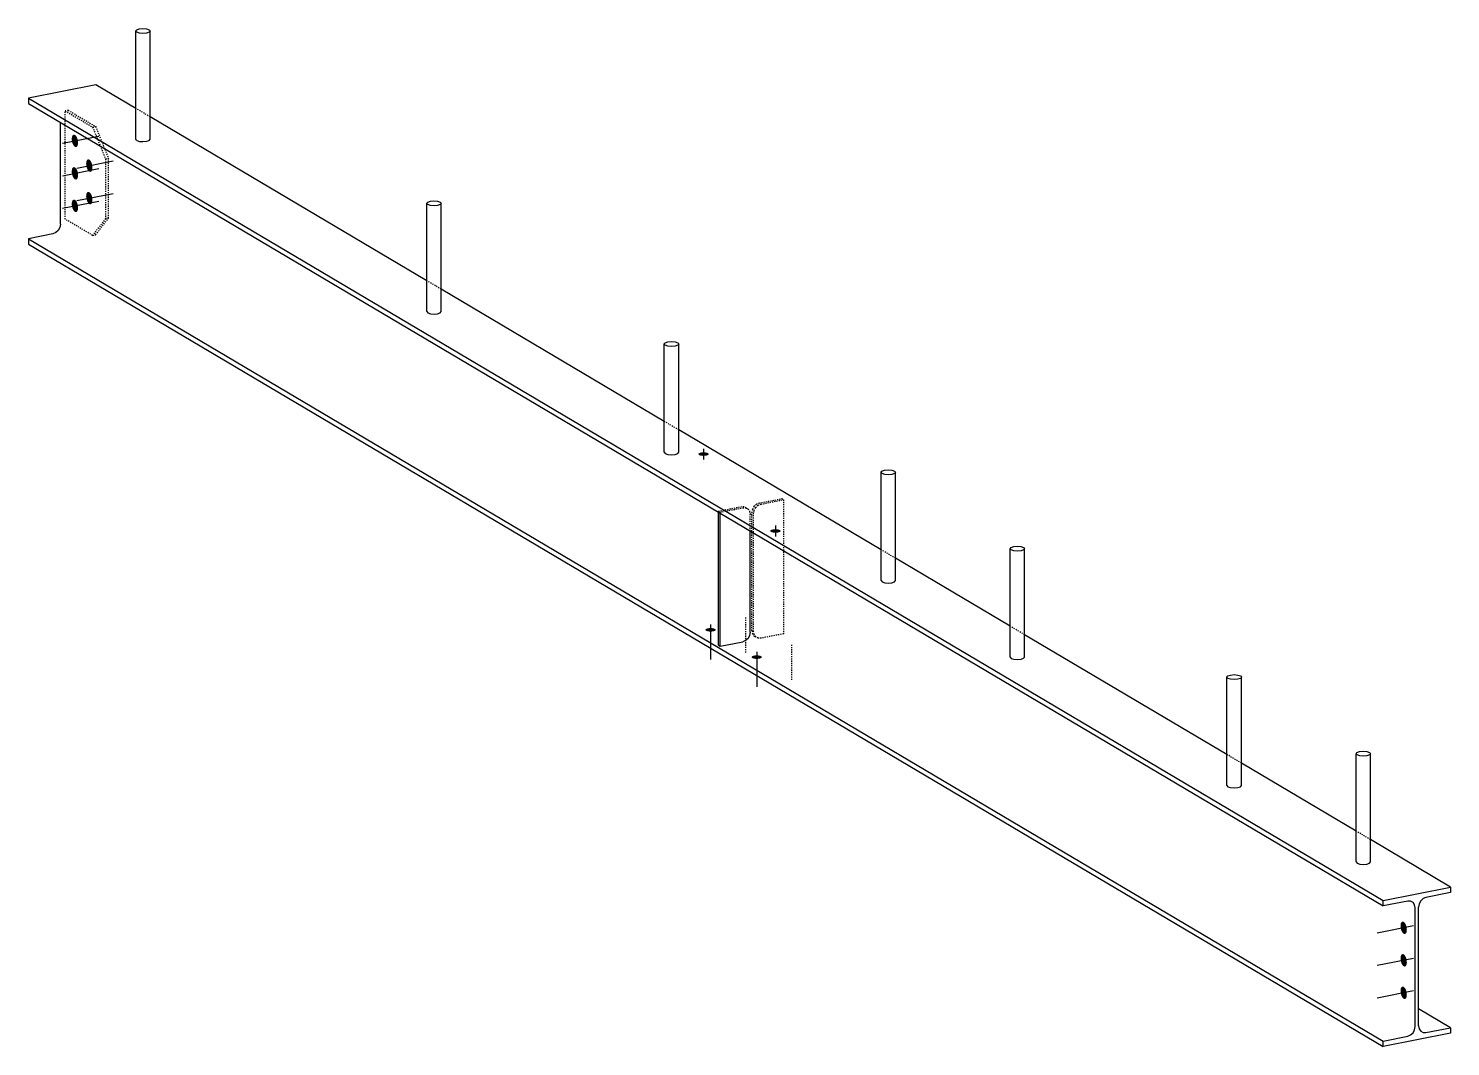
# Model space of a CAD drawing. Header units: millimetres. Extents: x 12 to 27364, y 8 to 1795.
# Drawn here: x 24897 to 27364, y 29 to 1795 of the extents above; entities that cross this region are included whole.
import ezdxf

# ---------------------------------------------------------------- set-up
doc = ezdxf.new("R2010")
doc.units = ezdxf.units.MM
doc.linetypes.add('DXK_LINE_DOT2', pattern=[3.9198, 1.9599, -1.9599])
doc.layers.add('STÅL', color=7, linetype='Continuous')

msp = doc.modelspace()

# ---------------------------------------------------------------- hatches: boundary and pattern name
at = {"layer": 'STÅL', "linetype": 'Continuous'}
for points in [[(24982.4, 1601.3), (24982.7, 1599.1), (24982.8, 1596.9), (24982.7, 1594.8), (24982.3, 1593), (24981.7, 1591.5), (24980.9, 1590.4), (24980, 1589.7), (24978.9, 1589.5), (24977.8, 1589.8), (24976.6, 1590.5), (24975.5, 1591.7), (24974.5, 1593.2), (24973.5, 1595), (24972.8, 1597.1), (24972.2, 1599.3), (24971.9, 1601.6), (24971.8, 1603.8), (24972, 1605.9), (24972.3, 1607.7), (24972.9, 1609.2), (24973.7, 1610.3), (24974.7, 1611), (24975.7, 1611.2), (24976.9, 1610.9), (24978, 1610.2), (24979.1, 1609), (24980.2, 1607.5), (24981.1, 1605.6), (24981.8, 1603.6)], [(24982.4, 1545), (24982.7, 1542.7), (24982.8, 1540.5), (24982.7, 1538.4), (24982.3, 1536.6), (24981.7, 1535.1), (24980.9, 1534), (24980, 1533.3), (24978.9, 1533.1), (24977.8, 1533.4), (24976.6, 1534.1), (24975.5, 1535.3), (24974.5, 1536.8), (24973.5, 1538.7), (24972.8, 1540.7), (24972.2, 1543), (24971.9, 1545.2), (24971.8, 1547.4), (24972, 1549.5), (24972.3, 1551.3), (24972.9, 1552.8), (24973.7, 1553.9), (24974.7, 1554.6), (24975.7, 1554.8), (24976.9, 1554.5), (24978, 1553.8), (24979.1, 1552.6), (24980.2, 1551.1), (24981.1, 1549.3), (24981.8, 1547.2)], [(25007.4, 1558.3), (25007.7, 1556.1), (25007.8, 1553.9), (25007.7, 1551.8), (25007.3, 1550), (25006.7, 1548.5), (25005.9, 1547.4), (25005, 1546.7), (25003.9, 1546.5), (25002.8, 1546.8), (25001.6, 1547.5), (25000.5, 1548.6), (24999.5, 1550.2), (24998.5, 1552), (24997.8, 1554.1), (24997.2, 1556.3), (24996.9, 1558.6), (24996.8, 1560.8), (24997, 1562.9), (24997.3, 1564.7), (24997.9, 1566.2), (24998.7, 1567.3), (24999.7, 1568), (25000.7, 1568.2), (25001.9, 1567.9), (25003, 1567.2), (25004.1, 1566), (25005.2, 1564.5), (25006.1, 1562.6), (25006.8, 1560.6)], [(25007.4, 1502), (25007.7, 1499.7), (25007.8, 1497.5), (25007.7, 1495.4), (25007.3, 1493.6), (25006.7, 1492.1), (25005.9, 1491), (25005, 1490.3), (25003.9, 1490.1), (25002.8, 1490.4), (25001.6, 1491.1), (25000.5, 1492.3), (24999.5, 1493.8), (24998.5, 1495.7), (24997.8, 1497.7), (24997.2, 1500), (24996.9, 1502.2), (24996.8, 1504.4), (24997, 1506.5), (24997.3, 1508.3), (24997.9, 1509.8), (24998.7, 1510.9), (24999.7, 1511.6), (25000.7, 1511.8), (25001.9, 1511.5), (25003, 1510.8), (25004.1, 1509.6), (25005.2, 1508.1), (25006.1, 1506.3), (25006.8, 1504.2)], [(24982.4, 1488.6), (24982.7, 1486.3), (24982.8, 1484.1), (24982.7, 1482), (24982.3, 1480.2), (24981.7, 1478.7), (24980.9, 1477.6), (24980, 1476.9), (24978.9, 1476.7), (24977.8, 1477), (24976.6, 1477.7), (24975.5, 1478.9), (24974.5, 1480.4), (24973.5, 1482.3), (24972.8, 1484.4), (24972.2, 1486.6), (24971.9, 1488.8), (24971.8, 1491.1), (24972, 1493.1), (24972.3, 1494.9), (24972.9, 1496.4), (24973.7, 1497.5), (24974.7, 1498.2), (24975.7, 1498.4), (24976.9, 1498.1), (24978, 1497.4), (24979.1, 1496.3), (24980.2, 1494.7), (24981.1, 1492.9), (24981.8, 1490.8)], [(26067.8, 1053.7), (26066, 1053.8), (26064.2, 1054), (26062.5, 1054.3), (26061.2, 1054.7), (26060, 1055.3), (26059.3, 1055.9), (26058.9, 1056.5), (26058.9, 1057.1), (26059.3, 1057.8), (26060, 1058.3), (26061.2, 1058.9), (26062.5, 1059.3), (26064.2, 1059.6), (26066, 1059.8), (26067.8, 1059.9), (26069.7, 1059.8), (26071.5, 1059.6), (26073.1, 1059.3), (26074.5, 1058.9), (26075.6, 1058.3), (26076.4, 1057.8), (26076.8, 1057.1), (26076.8, 1056.5), (26076.4, 1055.9), (26075.6, 1055.3), (26074.5, 1054.7), (26073.1, 1054.3), (26071.5, 1054), (26069.7, 1053.8)], [(26192.5, 920.4), (26190.6, 920.4), (26188.8, 920.6), (26187.2, 921), (26185.8, 921.4), (26184.7, 921.9), (26183.9, 922.5), (26183.5, 923.1), (26183.5, 923.8), (26183.9, 924.4), (26184.7, 925), (26185.8, 925.5), (26187.2, 925.9), (26188.8, 926.3), (26190.6, 926.5), (26192.5, 926.5), (26194.4, 926.5), (26196.2, 926.3), (26197.8, 925.9), (26199.2, 925.5), (26200.3, 925), (26201.1, 924.4), (26201.4, 923.8), (26201.4, 923.1), (26201.1, 922.5), (26200.3, 921.9), (26199.2, 921.4), (26197.8, 921), (26196.2, 920.6), (26194.4, 920.4)], [(26080, 748.8), (26078.2, 748.9), (26076.4, 749.1), (26074.7, 749.4), (26073.3, 749.8), (26072.2, 750.3), (26071.5, 750.9), (26071.1, 751.6), (26071.1, 752.2), (26071.5, 752.8), (26072.2, 753.4), (26073.3, 753.9), (26074.7, 754.4), (26076.4, 754.7), (26078.2, 754.9), (26080, 755), (26081.9, 754.9), (26083.7, 754.7), (26085.3, 754.4), (26086.7, 753.9), (26087.8, 753.4), (26088.6, 752.8), (26089, 752.2), (26089, 751.6), (26088.6, 750.9), (26087.8, 750.3), (26086.7, 749.8), (26085.3, 749.4), (26083.7, 749.1), (26081.9, 748.9)], [(26160, 701.4), (26158.2, 701.5), (26156.4, 701.7), (26154.7, 702), (26153.3, 702.4), (26152.2, 703), (26151.5, 703.5), (26151.1, 704.2), (26151.1, 704.8), (26151.5, 705.4), (26152.2, 706), (26153.3, 706.6), (26154.7, 707), (26156.4, 707.3), (26158.2, 707.5), (26160, 707.6), (26161.9, 707.5), (26163.7, 707.3), (26165.3, 707), (26166.7, 706.6), (26167.8, 706), (26168.6, 705.4), (26169, 704.8), (26169, 704.2), (26168.6, 703.5), (26167.8, 703), (26166.7, 702.4), (26165.3, 702), (26163.7, 701.7), (26161.9, 701.5)], [(27287.4, 235.9), (27287.7, 233.6), (27287.8, 231.4), (27287.7, 229.3), (27287.3, 227.5), (27286.7, 226), (27285.9, 224.9), (27285, 224.2), (27283.9, 224), (27282.8, 224.3), (27281.6, 225), (27280.5, 226.2), (27279.5, 227.7), (27278.5, 229.6), (27277.8, 231.6), (27277.2, 233.9), (27276.9, 236.1), (27276.8, 238.3), (27277, 240.4), (27277.3, 242.2), (27277.9, 243.7), (27278.7, 244.8), (27279.7, 245.5), (27280.7, 245.7), (27281.9, 245.4), (27283, 244.7), (27284.1, 243.6), (27285.2, 242), (27286.1, 240.2), (27286.8, 238.1)], [(27287.4, 179.5), (27287.7, 177.2), (27287.8, 175), (27287.7, 173), (27287.3, 171.1), (27286.7, 169.6), (27285.9, 168.5), (27285, 167.9), (27283.9, 167.6), (27282.8, 167.9), (27281.6, 168.6), (27280.5, 169.8), (27279.5, 171.3), (27278.5, 173.2), (27277.8, 175.3), (27277.2, 177.5), (27276.9, 179.7), (27276.8, 182), (27277, 184), (27277.3, 185.8), (27277.9, 187.3), (27278.7, 188.4), (27279.7, 189.1), (27280.7, 189.3), (27281.9, 189.1), (27283, 188.3), (27284.1, 187.2), (27285.2, 185.6), (27286.1, 183.8), (27286.8, 181.7)], [(27287.4, 123.1), (27287.7, 120.8), (27287.8, 118.6), (27287.7, 116.6), (27287.3, 114.8), (27286.7, 113.3), (27285.9, 112.1), (27285, 111.5), (27283.9, 111.3), (27282.8, 111.5), (27281.6, 112.3), (27280.5, 113.4), (27279.5, 115), (27278.5, 116.8), (27277.8, 118.9), (27277.2, 121.1), (27276.9, 123.4), (27276.8, 125.6), (27277, 127.6), (27277.3, 129.5), (27277.9, 130.9), (27278.7, 132.1), (27279.7, 132.7), (27280.7, 132.9), (27281.9, 132.7), (27283, 132), (27284.1, 130.8), (27285.2, 129.3), (27286.1, 127.4), (27286.8, 125.3)]]:
    msp.add_hatch(color=96, dxfattribs=at).paths.add_polyline_path(points)

# ---------------------------------------------------------------- linework, layer by layer
at = {"layer": 'STÅL', "color": 2, "linetype": 'Continuous'}
for p, q in [((25082.9, 1791.1), (25084.5, 1793.2)), ((25084.6, 1788.9), (25082.9, 1791.1)), ((25082.9, 1603.1), (25082.9, 1791.1)), ((25084.5, 1793.2), (25089, 1794.8)), ((25089.2, 1787.4), (25084.6, 1788.9)), ((25089, 1794.8), (25095.3, 1795.4)), ((25095.4, 1786.8), (25089.2, 1787.4)), ((25095.3, 1795.4), (25101.5, 1794.8)), ((25101.7, 1787.4), (25095.4, 1786.8)), ((25101.5, 1794.8), (25106.1, 1793.2)), ((25106.2, 1789), (25101.7, 1787.4)), ((25106.1, 1793.2), (25107.9, 1791.1)), ((25107.9, 1791.1), (25106.2, 1789)), ((25107.9, 1603.2), (25107.9, 1791.1)), ((25013.6, 1697.7), (24896.7, 1674.6)), ((25082.9, 1656.7), (25013.6, 1697.7)), ((24896.7, 1674.6), (27246.7, 282.5)), ((24896.7, 1674.6), (24896.7, 1665.1)), ((24896.7, 1665.1), (27246.7, 272.9)), ((24952.3, 1455.6), (24952.3, 1632.1)), ((25587.7, 1357.7), (25107.9, 1641.9)), ((25084.6, 1601), (25082.9, 1603.1)), ((25084.6, 1601), (25089.2, 1599.4)), ((25089.2, 1599.4), (25095.4, 1598.9)), ((25095.4, 1598.9), (25101.7, 1599.5)), ((25101.7, 1599.5), (25106.2, 1601)), ((25106.2, 1601), (25107.9, 1603.2)), ((25587.7, 1492), (25589.3, 1494.1)), ((25589.4, 1489.9), (25587.7, 1492)), ((25587.7, 1304.1), (25587.7, 1492)), ((25589.3, 1494.1), (25593.9, 1495.7)), ((25594, 1488.3), (25589.4, 1489.9)), ((25593.9, 1495.7), (25600.1, 1496.3)), ((25600.3, 1487.8), (25594, 1488.3)), ((25600.1, 1496.3), (25606.4, 1495.7)), ((25606.5, 1488.3), (25600.3, 1487.8)), ((25606.4, 1495.7), (25611, 1494.2)), ((25611, 1489.9), (25606.5, 1488.3)), ((25611, 1494.2), (25612.7, 1492.1)), ((25612.7, 1492.1), (25611, 1489.9)), ((25612.7, 1304.1), (25612.7, 1492.1)), ((24952.3, 1455.6), (24951.3, 1450)), ((24939.3, 1438.9), (24896.7, 1430.5)), ((24944.3, 1441), (24939.3, 1438.9)), ((24948.5, 1444.9), (24944.3, 1441)), ((24951.3, 1450), (24948.5, 1444.9)), ((24896.7, 1430.5), (27246.7, 38.4)), ((24896.7, 1430.5), (24896.7, 1420.9)), ((24896.7, 1420.9), (27246.7, 28.8)), ((25999.7, 1113.6), (25612.7, 1342.9)), ((25587.7, 1304.1), (25589.4, 1301.9)), ((25589.4, 1301.9), (25594, 1300.4)), ((25594, 1300.4), (25600.3, 1299.8)), ((25600.3, 1299.8), (25606.5, 1300.4)), ((25606.5, 1300.4), (25611, 1302)), ((25611, 1302), (25612.7, 1304.1)), ((25999.7, 1247.9), (26001.3, 1250.1)), ((26001.4, 1245.8), (25999.7, 1247.9)), ((25999.7, 1060), (25999.7, 1247.9)), ((26001.3, 1250.1), (26005.9, 1251.7)), ((26006, 1244.2), (26001.4, 1245.8)), ((26005.9, 1251.7), (26012.1, 1252.2)), ((26012.3, 1243.7), (26006, 1244.2)), ((26012.1, 1252.2), (26018.4, 1251.7)), ((26018.5, 1244.3), (26012.3, 1243.7)), ((26018.4, 1251.7), (26023, 1250.1)), ((26023, 1245.9), (26018.5, 1244.3)), ((26023, 1250.1), (26024.7, 1248)), ((26024.7, 1248), (26023, 1245.9)), ((26024.7, 1060.1), (26024.7, 1248)), ((26375.7, 890.9), (26024.7, 1098.8)), ((25999.7, 1060), (26001.4, 1057.9)), ((26001.4, 1057.9), (26006, 1056.3)), ((26006, 1056.3), (26012.3, 1055.8)), ((26012.3, 1055.8), (26018.5, 1056.3)), ((26018.5, 1056.3), (26023, 1057.9)), ((26023, 1057.9), (26024.7, 1060.1)), ((26375.7, 1025.2), (26377.3, 1027.3)), ((26377.4, 1023.1), (26375.7, 1025.2)), ((26375.7, 837.3), (26375.7, 1025.2)), ((26377.3, 1027.3), (26381.9, 1028.9)), ((26382, 1021.5), (26377.4, 1023.1)), ((26381.9, 1028.9), (26388.1, 1029.5)), ((26388.3, 1020.9), (26382, 1021.5)), ((26388.1, 1029.5), (26394.4, 1028.9)), ((26394.5, 1021.5), (26388.3, 1020.9)), ((26394.4, 1028.9), (26399, 1027.4)), ((26399, 1023.1), (26394.5, 1021.5)), ((26399, 1027.4), (26400.7, 1025.3)), ((26400.7, 1025.3), (26399, 1023.1)), ((26400.7, 837.3), (26400.7, 1025.3)), ((26093.8, 725.1), (26093.8, 955.9)), ((26096.8, 723.4), (26096.8, 954.1)), ((26148.8, 747.7), (26148.8, 923.3)), ((26599.7, 892.5), (26601.3, 894.6)), ((26601.4, 890.4), (26599.7, 892.5)), ((26599.7, 704.6), (26599.7, 892.5)), ((26601.3, 894.6), (26605.9, 896.2)), ((26606, 888.8), (26601.4, 890.4)), ((26605.9, 896.2), (26612.1, 896.8)), ((26612.3, 888.3), (26606, 888.8)), ((26612.1, 896.8), (26618.4, 896.2)), ((26618.5, 888.8), (26612.3, 888.3)), ((26618.4, 896.2), (26623, 894.7)), ((26623, 890.4), (26618.5, 888.8)), ((26623, 894.7), (26624.7, 892.6)), ((26624.7, 892.6), (26623, 890.4)), ((26624.7, 704.6), (26624.7, 892.6)), ((26599.7, 758.2), (26400.7, 876.1)), ((26375.7, 837.3), (26377.4, 835.1)), ((26377.4, 835.1), (26382, 833.6)), ((26382, 833.6), (26388.3, 833)), ((26388.3, 833), (26394.5, 833.6)), ((26394.5, 833.6), (26399, 835.2)), ((26399, 835.2), (26400.7, 837.3)), ((26147.8, 742.1), (26145, 737)), ((26148.8, 747.7), (26147.8, 742.1)), ((26975.7, 535.4), (26624.7, 743.4)), ((26093.8, 725.1), (26096.8, 723.4)), ((26096.8, 723.4), (26135.8, 731.1)), ((26140.8, 733.1), (26135.8, 731.1)), ((26145, 737), (26140.8, 733.1)), ((26599.7, 704.6), (26601.4, 702.4)), ((26601.4, 702.4), (26606, 700.9)), ((26606, 700.9), (26612.3, 700.3)), ((26612.3, 700.3), (26618.5, 700.9)), ((26618.5, 700.9), (26623, 702.5)), ((26623, 702.5), (26624.7, 704.6)), ((26975.7, 669.8), (26977.3, 671.9)), ((26977.4, 667.6), (26975.7, 669.8)), ((26975.7, 481.8), (26975.7, 669.8)), ((26977.3, 671.9), (26981.9, 673.5)), ((26982, 666.1), (26977.4, 667.6)), ((26981.9, 673.5), (26988.1, 674.1)), ((26988.3, 665.5), (26982, 666.1)), ((26988.1, 674.1), (26994.4, 673.5)), ((26994.5, 666.1), (26988.3, 665.5)), ((26994.4, 673.5), (26999, 671.9)), ((26999, 667.7), (26994.5, 666.1)), ((26999, 671.9), (27000.7, 669.8)), ((27000.7, 669.8), (26999, 667.7)), ((27000.7, 481.9), (27000.7, 669.8)), ((27199.7, 402.7), (27000.7, 520.6)), ((27199.7, 537), (27201.3, 539.2)), ((27201.4, 534.9), (27199.7, 537)), ((27199.7, 349.1), (27199.7, 537)), ((27201.3, 539.2), (27205.9, 540.8)), ((27206, 533.4), (27201.4, 534.9)), ((27205.9, 540.8), (27212.1, 541.3)), ((27212.3, 532.8), (27206, 533.4)), ((27212.1, 541.3), (27218.4, 540.8)), ((27218.5, 533.4), (27212.3, 532.8)), ((27218.4, 540.8), (27223, 539.2)), ((27223.1, 535), (27218.5, 533.4)), ((27223, 539.2), (27224.7, 537.1)), ((27224.7, 537.1), (27223.1, 535)), ((27224.7, 349.2), (27224.7, 537.1)), ((26975.7, 481.8), (26977.4, 479.7)), ((26977.4, 479.7), (26982, 478.1)), ((26982, 478.1), (26988.3, 477.6)), ((26988.3, 477.6), (26994.5, 478.2)), ((26994.5, 478.2), (26999, 479.7)), ((26999, 479.7), (27000.7, 481.9)), ((27363.6, 305.6), (27224.7, 387.9)), ((27199.7, 349.1), (27201.4, 347)), ((27201.4, 347), (27206, 345.4)), ((27206, 345.4), (27212.3, 344.9)), ((27212.3, 344.9), (27218.5, 345.4)), ((27218.5, 345.4), (27223.1, 347)), ((27223.1, 347), (27224.7, 349.2)), ((27246.7, 282.5), (27363.6, 305.6)), ((27363.6, 305.6), (27363.6, 296)), ((27246.7, 272.9), (27246.7, 282.5)), ((27289.3, 281.3), (27246.7, 272.9)), ((27294.3, 281.3), (27289.3, 281.3)), ((27298.5, 279), (27294.3, 281.3)), ((27301.3, 275), (27298.5, 279)), ((27302.3, 269.8), (27301.3, 275)), ((27309, 276.5), (27308, 270.9)), ((27311.8, 281.7), (27309, 276.5)), ((27316, 285.6), (27311.8, 281.7)), ((27321, 287.6), (27316, 285.6)), ((27363.6, 296), (27321, 287.6)), ((27302.3, 63.5), (27302.3, 269.8)), ((27308, 64.6), (27308, 270.9)), ((27363.6, 61.5), (27308, 94.4)), ((27363.6, 51.9), (27246.7, 28.8)), ((27294.3, 48.9), (27298.5, 52.7)), ((27298.5, 52.7), (27301.3, 57.9)), ((27301.3, 57.9), (27302.3, 63.5)), ((27308, 64.6), (27309, 59.4)), ((27309, 59.4), (27311.8, 55.4)), ((27311.8, 55.4), (27316, 53.1)), ((27316, 53.1), (27321, 53.1)), ((27321, 53.1), (27363.6, 61.5)), ((27363.6, 61.5), (27363.6, 51.9)), ((27246.7, 38.4), (27289.3, 46.8)), ((27246.7, 28.8), (27246.7, 38.4)), ((27289.3, 46.8), (27294.3, 48.9))]:
    msp.add_line(p, q, dxfattribs=at)
at = {"layer": 'STÅL', "color": 7, "linetype": 'DXK_LINE_DOT2'}
for p, q in [((24965.7, 1653.4), (24960.5, 1652.4)), ((24965.7, 1653.4), (25013.2, 1625.3)), ((25107.9, 1641.9), (25082.9, 1656.7)), ((24960.5, 1652.4), (25008, 1624.2)), ((24960.5, 1464.4), (24960.5, 1652.4)), ((25008, 1624.2), (25013.2, 1625.3)), ((25008, 1624.2), (25030.5, 1568.6)), ((25013.2, 1625.3), (25035.7, 1569.7)), ((25035.7, 1569.7), (25030.5, 1568.6)), ((25030.5, 1568.6), (25030.5, 1465.3)), ((25035.7, 1466.3), (25035.7, 1569.7)), ((25008, 1436.3), (24960.5, 1464.4)), ((25030.5, 1465.3), (25008, 1436.3)), ((25013.2, 1437.3), (25035.7, 1466.3)), ((25035.7, 1466.3), (25030.5, 1465.3)), ((25008, 1436.3), (25013.2, 1437.3)), ((25612.7, 1342.9), (25587.7, 1357.7)), ((26024.7, 1098.8), (25999.7, 1113.6)), ((26093.8, 957.8), (26132.8, 965.5)), ((26096.8, 956), (26135.8, 963.7)), ((26137.8, 965.4), (26132.8, 965.5)), ((26135.8, 963.7), (26140.8, 963.6)), ((26142, 963.2), (26137.8, 965.4)), ((26140.8, 963.6), (26145, 961.4)), ((26142, 963.2), (26145, 961.4)), ((26155.3, 965.8), (26152.5, 960.7)), ((26159.5, 969.7), (26155.3, 965.8)), ((26155.5, 958.9), (26158.3, 964.1)), ((26158.3, 964.1), (26162.5, 967.9)), ((26164.5, 971.8), (26159.5, 969.7)), ((26162.5, 967.9), (26167.5, 970)), ((26164.5, 971.8), (26203.5, 979.5)), ((26167.5, 970), (26206.5, 977.7)), ((26203.5, 979.5), (26206.5, 977.7)), ((26206.5, 977.7), (26206.5, 745)), ((26093.8, 955.9), (26093.8, 957.8)), ((26093.8, 957.8), (26096.8, 956)), ((26096.8, 954.1), (26096.8, 956)), ((26145, 961.4), (26147.8, 957.4)), ((26147.8, 957.4), (26148.8, 952.2)), ((26148.8, 923.3), (26148.8, 952.2)), ((26152.5, 960.7), (26151.5, 955.1)), ((26151.5, 750.6), (26151.5, 955.1)), ((26154.5, 953.3), (26155.5, 958.9)), ((26154.5, 748.9), (26154.5, 953.3)), ((26400.7, 876.1), (26375.7, 890.9)), ((26151.5, 750.6), (26152.5, 745.4)), ((26152.5, 745.4), (26155.3, 741.4)), ((26155.5, 743.7), (26154.5, 748.9)), ((26155.3, 741.4), (26158.3, 739.6)), ((26158.3, 739.6), (26155.5, 743.7)), ((26206.5, 745), (26167.5, 737.3)), ((26624.7, 743.4), (26599.7, 758.2)), ((26162.5, 737.4), (26158.3, 739.6)), ((26167.5, 737.3), (26162.5, 737.4)), ((27000.7, 520.6), (26975.7, 535.4)), ((27224.7, 387.9), (27199.7, 402.7))]:
    msp.add_line(p, q, dxfattribs=at)
at = {"layer": 'STÅL', "color": 96, "linetype": 'Continuous'}
for p, q in [((24955.7, 1596.1), (25018.9, 1608.5)), ((24980.7, 1553.1), (25043.9, 1565.5)), ((24955.7, 1539.7), (25018.9, 1552.2)), ((24980.7, 1496.7), (25043.9, 1509.2)), ((24955.7, 1483.3), (25018.9, 1495.8)), ((26067.8, 1066.2), (26067.8, 1047.2)), ((26192.5, 932.8), (26192.5, 913.9)), ((26080, 761.3), (26080, 700.2)), ((26160, 713.9), (26160, 652.8)), ((27299.3, 238.2), (27236.1, 225.7)), ((27299.3, 181.8), (27236.1, 169.4)), ((27299.3, 125.5), (27236.1, 113))]:
    msp.add_line(p, q, dxfattribs=at)
at = {"layer": 'STÅL', "color": 96, "linetype": 'DXK_LINE_DOT2'}
for p, q in [((26140.6, 773.3), (26140.6, 712.2)), ((26220.6, 725.9), (26220.6, 664.8))]:
    msp.add_line(p, q, dxfattribs=at)

doc.saveas('drawing.dxf')
